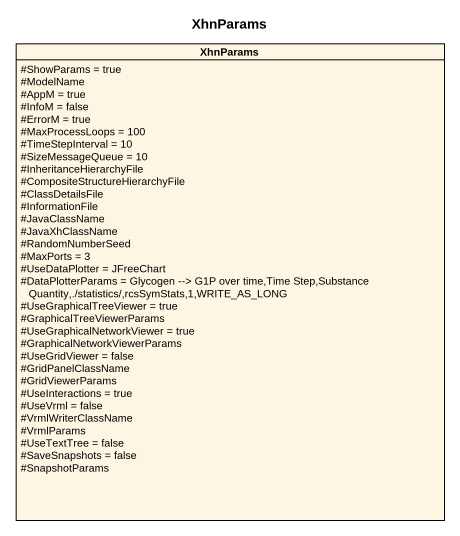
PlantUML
@startuml
title XhnParams
hide circle
hide empty members
skinparam classAttributeIconSize 0
class XhnParams {
  #ShowParams = true
  #ModelName
  #AppM = true
  #InfoM = false
  #ErrorM = true
  #MaxProcessLoops = 100
  #TimeStepInterval = 10
  #SizeMessageQueue = 10
  #InheritanceHierarchyFile
  #CompositeStructureHierarchyFile
  #ClassDetailsFile
  #InformationFile
  #JavaClassName
  #JavaXhClassName
  #RandomNumberSeed
  #MaxPorts = 3
  #UseDataPlotter = JFreeChart
  #DataPlotterParams = Glycogen --> G1P over time,Time Step,Substance Quantity,./statistics/,rcsSymStats,1,WRITE_AS_LONG
  #UseGraphicalTreeViewer = true
  #GraphicalTreeViewerParams
  #UseGraphicalNetworkViewer = true
  #GraphicalNetworkViewerParams
  #UseGridViewer = false
  #GridPanelClassName
  #GridViewerParams
  #UseInteractions = true
  #UseVrml = false
  #VrmlWriterClassName
  #VrmlParams
  #UseTextTree = false
  #SaveSnapshots = false
  #SnapshotParams
}
@enduml
